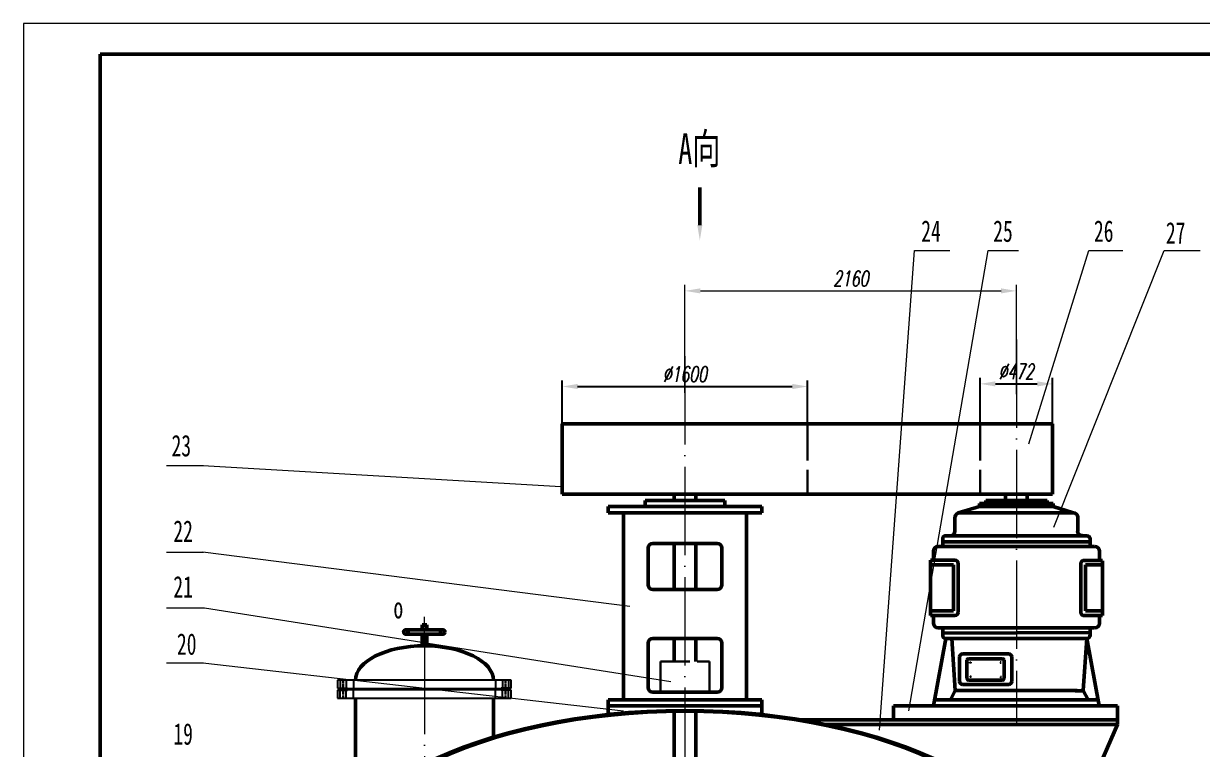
# Model space of a CAD drawing. Header units: millimetres. Extents: x 0 to 16820, y 0 to 23780.
# Drawn here: x 0 to 7684, y 19048 to 23780 of the extents above; entities that cross this region are included whole.
import ezdxf

# ---------------------------------------------------------------- set-up
doc = ezdxf.new("R2010")
doc.units = ezdxf.units.MM
doc.header["$LTSCALE"] = 4
for name, pattern in [('ACAD_ISO02W100', [15, 12, -3]), ('ACAD_ISO04W100', [30, 24, -3, 0, -3]), ('CENTER', [2, 1.25, -0.25, 0.25, -0.25])]:
    doc.linetypes.add(name, pattern=pattern)
for name, color, linetype, lineweight in [('3', 4, 'CENTER', 30), ('尺寸线', 2, 'Continuous', 15), ('点划线', 1, 'ACAD_ISO04W100', 15), ('粗实线', 3, 'Continuous', 50), ('细实线', 5, 'Continuous', 15), ('虚线', 4, 'ACAD_ISO02W100', 30)]:
    doc.layers.add(name, color=color, linetype=linetype, lineweight=lineweight)
doc.styles.add('DIM', font='italic.shx', dxfattribs={"width": 0.67})
doc.styles.add('汉字', font='SIMFANG.TTF', dxfattribs={"width": 0.67, "height": 100})
doc.dimstyles.new('机械', dxfattribs={"dimscale": 20, "dimtxt": 5, "dimasz": 5, "dimexe": 2, "dimexo": 0, "dimgap": 1.5, "dimtad": 1, "dimdec": 1, "dimdsep": 46, "dimtxsty": 'DIM', "dimcen": 2.5, "dimadec": 0, "dimazin": 0, "dimtfac": 1, "dimtdec": 1, "dimtmove": 0, "dimatfit": 3, "dimfxl": 0, "dimarcsym": 0})

# ---------------------------------------------------------------- blocks, each defined once
blk = doc.blocks.new('*D0')
at = {"layer": 'Defpoints', "color": 0, "ltscale": 4}
for p in [(5111.1, 21414.1), (3511.5, 21171.4), (5111.1, 21171.4)]:
    blk.add_point(p, dxfattribs=at)
at = {"layer": '尺寸线', "color": 0, "lineweight": -2, "ltscale": 4}
for p, q in [((3511.5, 21171.4), (3511.5, 21454.1)), ((5111.1, 21171.4), (5111.1, 21454.1)), ((3611.5, 21414.1), (5011.1, 21414.1))]:
    blk.add_line(p, q, dxfattribs=at)
at = {"layer": '尺寸线', "color": 0, "ltscale": 4}
for points in [[(3611.5, 21430.8), (3611.5, 21397.4), (3511.5, 21414.1)], [(5011.1, 21430.8), (5011.1, 21397.4), (5111.1, 21414.1)]]:
    blk.add_solid(points, dxfattribs=at)
at = {"layer": '尺寸线', "color": 0, "ltscale": 4, "insert": (4311.3, 21494.1), "char_height": 100, "attachment_point": 5, "style": 'DIM'}
blk.add_mtext('%%c1600', dxfattribs=at)
blk = doc.blocks.new('*D1')
at = {"layer": 'Defpoints', "color": 0, "ltscale": 4}
for p in [(6707.5, 21431.1), (6235.5, 21171.4), (6707.5, 21171.4)]:
    blk.add_point(p, dxfattribs=at)
at = {"layer": '尺寸线', "color": 0, "lineweight": -2, "ltscale": 4}
for p, q in [((6235.5, 21171.4), (6235.5, 21471.1)), ((6707.5, 21171.4), (6707.5, 21471.1)), ((6335.5, 21431.1), (6607.5, 21431.1))]:
    blk.add_line(p, q, dxfattribs=at)
at = {"layer": '尺寸线', "color": 0, "ltscale": 4}
for points in [[(6335.5, 21447.8), (6335.5, 21414.4), (6235.5, 21431.1)], [(6607.5, 21447.8), (6607.5, 21414.4), (6707.5, 21431.1)]]:
    blk.add_solid(points, dxfattribs=at)
at = {"layer": '尺寸线', "color": 0, "ltscale": 4, "insert": (6471.5, 21511.1), "char_height": 100, "attachment_point": 5, "style": 'DIM'}
blk.add_mtext('%%c472', dxfattribs=at)

msp = doc.modelspace()

# ---------------------------------------------------------------- linework, layer by layer
at = {"color": 7}
for p, q in [((3179.1, 19498.69), (2046.6, 19498.69)), ((2046.6, 19498.69), (2046.6, 19447.69)), ((3179.1, 19498.69), (2046.6, 19498.69)), ((2046.6, 19498.69), (2046.6, 19447.69)), ((2046.6, 19447.69), (2112.6, 19447.69)), ((2046.6, 19447.69), (2112.6, 19447.69)), ((2064.6, 19498.69), (2064.6, 19447.69)), ((2064.6, 19498.69), (2064.6, 19447.69)), ((2103.6, 19498.69), (2103.6, 19447.69)), ((2103.6, 19498.69), (2103.6, 19447.69)), ((2112.6, 19447.69), (2112.6, 19444.69)), ((2112.6, 19447.69), (2112.6, 19444.69)), ((2112.6, 19444.69), (3113.1, 19444.69)), ((2112.6, 19444.69), (3113.1, 19444.69)), ((2150.47, 19498.69), (2150.47, 19444.69)), ((2150.47, 19498.69), (2150.47, 19444.69)), ((3075.22, 19498.69), (3075.22, 19444.69)), ((3075.22, 19498.69), (3075.22, 19444.69)), ((3179.1, 19447.69), (3113.1, 19447.69)), ((3113.1, 19447.69), (3113.1, 19444.69)), ((3179.1, 19447.69), (3113.1, 19447.69)), ((3113.1, 19447.69), (3113.1, 19444.69)), ((3122.1, 19498.69), (3122.1, 19447.69)), ((3122.1, 19498.69), (3122.1, 19447.69)), ((3161.1, 19498.69), (3161.1, 19447.69)), ((3161.1, 19498.69), (3161.1, 19447.69)), ((3179.1, 19447.69), (3179.1, 19498.69)), ((3179.1, 19447.69), (3179.1, 19498.69)), ((2046.6, 19433.74), (2046.6, 19382.74)), ((2046.6, 19433.74), (2112.6, 19433.74)), ((2046.6, 19433.74), (2046.6, 19382.74)), ((2046.6, 19433.74), (2112.6, 19433.74)), ((2046.6, 19382.74), (3179.1, 19382.74)), ((2046.6, 19382.74), (3179.1, 19382.74)), ((2064.6, 19382.74), (2064.6, 19433.74)), ((2064.6, 19382.74), (2064.6, 19433.74)), ((2103.6, 19382.74), (2103.6, 19433.74)), ((2103.6, 19382.74), (2103.6, 19433.74)), ((3113.1, 19436.74), (2112.6, 19436.74)), ((2112.6, 19433.74), (2112.6, 19436.74)), ((3113.1, 19436.74), (2112.6, 19436.74)), ((2112.6, 19433.74), (2112.6, 19436.74)), ((2150.47, 19382.74), (2150.47, 19436.74)), ((2150.47, 19382.74), (2150.47, 19436.74)), ((3075.22, 19382.74), (3075.22, 19436.74)), ((3075.22, 19382.74), (3075.22, 19436.74)), ((3113.1, 19433.74), (3113.1, 19436.74)), ((3113.1, 19433.74), (3113.1, 19436.74)), ((3179.1, 19433.74), (3113.1, 19433.74)), ((3179.1, 19433.74), (3113.1, 19433.74)), ((3122.1, 19382.74), (3122.1, 19433.74)), ((3122.1, 19382.74), (3122.1, 19433.74)), ((3161.1, 19382.74), (3161.1, 19433.74)), ((3161.1, 19382.74), (3161.1, 19433.74)), ((3179.1, 19382.74), (3179.1, 19433.74)), ((3179.1, 19382.74), (3179.1, 19433.74))]:
    msp.add_line(p, q, dxfattribs=at)
at = {"layer": '3', "color": 3}
for p, q in [((2084.1, 19506.19), (2084.1, 19437.19)), ((2084.1, 19506.19), (2084.1, 19437.19)), ((2084.1, 19375.24), (2084.1, 19444.24)), ((2084.1, 19375.24), (2084.1, 19444.24)), ((3141.6, 19506.19), (3141.6, 19437.19)), ((3141.6, 19506.19), (3141.6, 19437.19)), ((3141.6, 19375.24), (3141.6, 19444.24)), ((3141.6, 19375.24), (3141.6, 19444.24))]:
    msp.add_line(p, q, dxfattribs=at)
at = {"layer": '尺寸线', "ltscale": 4}
for p, q in [((5580.33, 19174.27), (5807.44, 22299.71)), ((5580.33, 19174.27), (5807.44, 22299.71)), ((5769.59, 19300.3), (6286.91, 22299.71)), ((5769.59, 19300.3), (6286.91, 22299.71)), ((5807.44, 22299.71), (6038.98, 22299.71)), ((5807.44, 22299.71), (6038.98, 22299.71)), ((6286.91, 22299.71), (6484.67, 22299.71)), ((6286.91, 22299.71), (6484.67, 22299.71)), ((6551.87, 21039.45), (6943.02, 22299.71)), ((6551.87, 21039.45), (6943.02, 22299.71)), ((6715.9, 20497.54), (7435.1, 22299.71)), ((6715.9, 20497.54), (7435.1, 22299.71)), ((6943.02, 22299.71), (7164.92, 22299.71)), ((6943.02, 22299.71), (7164.92, 22299.71)), ((7435.1, 22299.71), (7669.25, 22299.71)), ((7435.1, 22299.71), (7669.25, 22299.71)), ((1172.05, 20896.31), (932.51, 20896.31)), ((1172.05, 20896.31), (932.51, 20896.31)), ((3501.41, 20760.25), (1169.57, 20896.45)), ((3501.41, 20760.25), (1169.57, 20896.45)), ((1172.05, 20332.82), (932.51, 20332.82)), ((1172.05, 20332.82), (932.51, 20332.82)), ((3951.42, 19979.01), (1169.57, 20333.14)), ((3951.42, 19979.01), (1169.57, 20333.14)), ((1179.24, 19968.23), (932.51, 19968.23)), ((1179.24, 19968.23), (932.51, 19968.23)), ((4220.06, 19489.33), (1179.24, 19968.23)), ((4220.06, 19489.33), (1179.24, 19968.23)), ((1172.05, 19610.98), (932.51, 19610.98)), ((1172.05, 19610.98), (932.51, 19610.98)), ((3910.51, 19297.99), (1169.57, 19611.26)), ((3910.51, 19297.99), (1169.57, 19611.26))]:
    msp.add_line(p, q, dxfattribs=at)
at = {"layer": '尺寸线'}
for p, q in [((4311.54, 21373.39), (4311.54, 22077.2)), ((4311.54, 21373.39), (4311.54, 22077.2)), ((6471.54, 21364.68), (6471.54, 22077.2)), ((6471.54, 21364.68), (6471.54, 22077.2)), ((4411.54, 22037.2), (6371.54, 22037.2)), ((4411.54, 22037.2), (6371.54, 22037.2))]:
    msp.add_line(p, q, dxfattribs=at)
for points in [[(4411.54, 22053.87), (4411.54, 22020.54), (4311.54, 22037.2)], [(4411.54, 22053.87), (4411.54, 22020.54), (4311.54, 22037.2)], [(6371.54, 22053.87), (6371.54, 22020.54), (6471.54, 22037.2)], [(6371.54, 22053.87), (6371.54, 22020.54), (6471.54, 22037.2)]]:
    msp.add_solid(points, dxfattribs=at)
at = {"layer": '点划线', "ltscale": 6}
for p, q in [((6471.54, 21720.94), (6471.54, 19211.38)), ((6471.54, 21720.94), (6471.54, 19211.38)), ((4311.54, 21611.2), (4311.54, 3006.1)), ((2612.85, 19723.69), (2612.85, 18498.45)), ((6161.63, 19614.57), (6181.99, 19614.57)), ((6170.16, 19621.14), (6170.16, 19607.43)), ((6364.41, 19613.77), (6373.59, 19613.77)), ((6369.27, 19622.86), (6369.27, 19605.71)), ((6369.27, 19622.86), (6369.27, 19605.71)), ((6166.02, 19522.86), (6179.59, 19522.86)), ((6171.88, 19530.28), (6171.88, 19514.85)), ((6171.88, 19530.28), (6171.88, 19514.85)), ((6364.01, 19520.07), (6375.18, 19520.07)), ((6370.98, 19526.85), (6370.98, 19511.42)), ((6370.98, 19526.85), (6370.98, 19511.42))]:
    msp.add_line(p, q, dxfattribs=at)
at = {"layer": '点划线'}
msp.add_line((2612.85, 19723.69), (2612.85, 19912.5), dxfattribs=at)
at = {"layer": '粗实线'}
for p, q in [((16620, 23580), (500, 23580)), ((500, 23580), (500, 200)), ((16620, 23580), (500, 23580)), ((500, 23580), (500, 200)), ((2492.55, 19828.35), (2734.5, 19828.35)), ((2597.85, 19860.47), (2627.85, 19860.47)), ((2597.85, 19830.47), (2597.85, 19860.47)), ((2627.85, 19860.47), (2627.85, 19830.47)), ((2492.85, 19798.35), (2730.5, 19798.35)), ((2597.85, 19723.69), (2597.85, 19800.47)), ((2627.85, 19725.47), (2627.85, 19800.47))]:
    msp.add_line(p, q, dxfattribs=at)
at = {"layer": '粗实线', "ltscale": 5}
for p, q in [((4408.21, 22466.52), (4408.21, 22710.53)), ((6707.54, 21171.38), (3511.54, 21171.38)), ((6707.54, 21171.38), (3511.54, 21171.38)), ((3511.54, 21171.38), (3511.54, 20711.38)), ((6707.54, 20711.38), (6707.54, 21171.38)), ((6707.54, 20711.38), (6707.54, 21171.38)), ((3511.54, 20711.38), (6707.54, 20711.38)), ((3511.54, 20711.38), (6707.54, 20711.38)), ((4571.54, 20671.38), (4051.54, 20671.38)), ((4051.54, 20671.38), (4051.54, 20631.38)), ((4571.54, 20671.38), (4051.54, 20671.38)), ((4051.54, 20671.38), (4051.54, 20631.38)), ((4571.54, 20631.38), (4571.54, 20671.38)), ((4571.54, 20631.38), (4571.54, 20671.38)), ((6671.54, 20671.38), (6271.54, 20671.38)), ((6271.54, 20671.38), (6271.54, 20651.38)), ((6671.54, 20671.38), (6271.54, 20671.38)), ((6271.54, 20671.38), (6271.54, 20651.38)), ((6401.54, 20671.38), (6401.54, 20711.38)), ((6401.54, 20711.38), (6541.54, 20711.38)), ((6401.54, 20671.38), (6401.54, 20711.38)), ((6401.54, 20711.38), (6541.54, 20711.38)), ((6541.54, 20671.38), (6541.54, 20711.38)), ((6541.54, 20671.38), (6541.54, 20711.38)), ((6671.54, 20651.38), (6671.54, 20671.38)), ((6671.54, 20651.38), (6671.54, 20671.38)), ((4811.54, 20631.38), (3811.54, 20631.38)), ((3811.54, 20631.38), (3811.54, 20591.38)), ((4811.54, 20631.38), (3811.54, 20631.38)), ((3811.54, 20631.38), (3811.54, 20591.38)), ((4051.54, 20631.38), (4571.54, 20631.38)), ((4051.54, 20631.38), (4571.54, 20631.38)), ((4811.54, 20591.38), (4811.54, 20631.38)), ((4811.54, 20591.38), (4811.54, 20631.38)), ((6231.54, 20631.38), (6092.98, 20590.13)), ((6231.54, 20631.38), (6092.98, 20590.13)), ((6231.54, 20631.38), (6231.54, 20651.38)), ((6231.54, 20651.38), (6711.54, 20651.38)), ((6231.54, 20631.38), (6231.54, 20651.38)), ((6231.54, 20651.38), (6711.54, 20651.38)), ((6231.54, 20631.38), (6711.54, 20631.38)), ((6231.54, 20631.38), (6711.54, 20631.38)), ((6711.54, 20651.38), (6711.54, 20631.38)), ((6711.54, 20651.38), (6711.54, 20631.38)), ((6711.54, 20631.38), (6841.54, 20591.38)), ((6711.54, 20631.38), (6841.54, 20591.38)), ((3811.54, 20591.38), (4811.54, 20591.38)), ((3811.54, 20591.38), (4811.54, 20591.38)), ((3911.54, 20591.38), (3911.54, 19371.38)), ((3911.54, 20591.38), (3911.54, 19371.38)), ((4711.54, 20591.38), (4711.54, 19371.38)), ((4711.54, 20591.38), (4711.54, 19371.38)), ((6071.54, 20471.38), (6071.54, 20561.38)), ((6071.54, 20471.38), (6071.54, 20561.38)), ((6101.54, 20591.38), (6841.54, 20591.38)), ((6101.54, 20591.38), (6841.54, 20591.38)), ((6871.54, 20561.38), (6871.54, 20471.38)), ((6871.54, 20561.38), (6871.54, 20471.38)), ((6011.54, 20441.38), (6041.54, 20441.38)), ((6011.54, 20441.38), (6041.54, 20441.38)), ((6041.54, 20441.38), (6901.54, 20441.38)), ((6041.54, 20441.38), (6901.54, 20441.38)), ((6902.11, 20440.79), (6932.11, 20440.79)), ((6902.11, 20440.79), (6932.11, 20440.79)), ((4521.54, 20391.38), (4101.54, 20391.38)), ((4521.54, 20391.38), (4101.54, 20391.38)), ((4241.54, 20391.38), (4241.54, 20091.38)), ((4241.54, 20391.38), (4241.54, 20091.38)), ((4381.54, 20391.38), (4381.54, 20091.38)), ((4381.54, 20391.38), (4381.54, 20091.38)), ((5961.54, 20371.38), (6981.54, 20371.38)), ((5961.54, 20371.38), (6981.54, 20371.38)), ((5991.54, 20371.38), (5991.54, 20421.38)), ((5991.54, 20371.38), (5991.54, 20421.38)), ((5991.54, 20401.38), (6951.54, 20401.38)), ((5991.54, 20401.38), (6951.54, 20401.38)), ((6952.11, 20420.79), (6952.11, 20370.79)), ((6952.11, 20420.79), (6952.11, 20370.79)), ((4071.54, 20361.38), (4071.54, 20121.38)), ((4071.54, 20361.38), (4071.54, 20121.38)), ((4551.54, 20121.38), (4551.54, 20361.38)), ((4551.54, 20121.38), (4551.54, 20361.38)), ((5931.54, 20281.38), (5931.54, 20341.38)), ((5931.54, 20281.38), (5931.54, 20341.38)), ((7012.92, 20340.52), (7012.92, 20280.52)), ((7012.92, 20340.52), (7012.92, 20280.52)), ((5911.54, 20281.38), (5911.54, 19921.38)), ((5911.54, 20281.38), (6071.54, 20281.38)), ((5911.54, 20281.38), (5911.54, 19921.38)), ((5911.54, 20281.38), (6071.54, 20281.38)), ((5911.54, 20251.38), (6061.54, 20251.38)), ((5911.54, 20251.38), (6061.54, 20251.38)), ((6061.54, 20251.38), (6061.54, 19951.38)), ((6061.54, 20251.38), (6061.54, 19951.38)), ((6091.54, 20261.38), (6091.54, 19941.38)), ((6091.54, 20261.38), (6091.54, 19941.38)), ((6892.92, 20260.52), (6892.92, 19940.52)), ((6892.92, 20260.52), (6892.92, 19940.52)), ((6912.92, 20280.52), (7032.92, 20280.52)), ((6912.92, 20280.52), (7032.92, 20280.52)), ((6922.92, 20250.52), (7032.92, 20250.52)), ((6922.92, 20250.52), (6922.92, 19950.52)), ((6922.92, 20250.52), (7032.92, 20250.52)), ((6922.92, 20250.52), (6922.92, 19950.52)), ((7032.92, 19920.52), (7032.92, 20278.48)), ((7032.92, 19920.52), (7032.92, 20278.48)), ((4101.54, 20091.38), (4521.54, 20091.38)), ((4101.54, 20091.38), (4521.54, 20091.38)), ((6061.54, 19951.38), (5911.54, 19951.38)), ((6061.54, 19951.38), (5911.54, 19951.38)), ((6071.54, 19921.38), (5911.54, 19921.38)), ((6071.54, 19921.38), (5911.54, 19921.38)), ((5931.54, 19871.38), (5931.54, 19921.38)), ((5931.54, 19871.38), (5931.54, 19921.38)), ((6912.92, 19920.52), (7032.92, 19920.52)), ((6912.92, 19920.52), (7032.92, 19920.52)), ((6922.92, 19950.52), (7032.92, 19950.52)), ((6922.92, 19950.52), (7032.92, 19950.52)), ((7012.92, 19920.52), (7012.92, 19870.52)), ((7012.92, 19920.52), (7012.92, 19870.52)), ((5961.54, 19841.38), (6981.54, 19841.38)), ((5961.54, 19841.38), (6981.54, 19841.38)), ((5991.54, 19791.38), (5991.54, 19841.38)), ((5991.54, 19791.38), (5991.54, 19841.38)), ((6952.36, 19835.2), (6952.36, 19785.2)), ((6952.36, 19835.2), (6952.36, 19785.2)), ((4521.54, 19771.38), (4101.54, 19771.38)), ((4521.54, 19771.38), (4101.54, 19771.38)), ((4241.54, 19771.38), (4241.54, 19621.38)), ((4241.54, 19771.38), (4241.54, 19621.38)), ((4381.54, 19771.38), (4381.54, 19621.38)), ((4381.54, 19771.38), (4381.54, 19621.38)), ((6011.54, 19771.38), (5931.54, 19331.38)), ((6011.54, 19771.38), (5931.54, 19331.38)), ((5991.54, 19806.38), (6951.54, 19811.38)), ((5991.54, 19806.38), (6951.54, 19811.38)), ((6011.54, 19771.38), (6931.54, 19771.38)), ((6011.54, 19771.38), (6931.54, 19771.38)), ((6051.54, 19771.38), (6072.61, 19431.38)), ((6051.54, 19771.38), (6072.61, 19431.38)), ((6930.97, 19771.83), (6906.54, 19431.83)), ((6930.97, 19771.83), (6906.54, 19431.83)), ((6931.3, 19772.14), (7011.3, 19332.14)), ((6931.3, 19772.14), (7011.3, 19332.14)), ((4071.54, 19741.38), (4071.54, 19451.38)), ((4071.54, 19741.38), (4071.54, 19451.38)), ((4551.54, 19451.38), (4551.54, 19741.38)), ((4551.54, 19451.38), (4551.54, 19741.38)), ((6101.54, 19491.38), (6101.54, 19651.38)), ((6101.54, 19491.38), (6101.54, 19651.38)), ((6421.54, 19671.38), (6121.54, 19671.38)), ((6421.54, 19671.38), (6121.54, 19671.38)), ((6149.56, 19629.71), (6149.56, 19509.71)), ((6149.56, 19626.29), (6149.56, 19513.14)), ((6391.58, 19629.71), (6391.58, 19509.71)), ((6391.58, 19622.86), (6391.58, 19509.71)), ((6441.54, 19651.38), (6441.54, 19491.38)), ((6441.54, 19651.38), (6441.54, 19491.38)), ((6421.54, 19471.38), (6121.54, 19471.38)), ((6421.54, 19471.38), (6121.54, 19471.38)), ((3811.54, 19331.38), (3811.54, 19371.38)), ((3811.54, 19371.38), (4811.54, 19371.38)), ((3811.54, 19331.38), (3811.54, 19371.38)), ((3811.54, 19371.38), (4811.54, 19371.38)), ((4101.54, 19421.38), (4521.54, 19421.38)), ((4101.54, 19421.38), (4521.54, 19421.38)), ((4811.54, 19371.38), (4811.54, 19331.38)), ((4811.54, 19371.38), (4811.54, 19331.38)), ((5938.81, 19371.38), (7004.27, 19371.38)), ((5938.81, 19371.38), (7004.27, 19371.38)), ((6072.61, 19431.38), (6041.54, 19371.38)), ((6072.61, 19431.38), (6041.54, 19371.38)), ((6072.61, 19431.38), (6867.11, 19431.38)), ((6072.61, 19431.38), (6867.11, 19431.38)), ((6855.79, 19429.66), (6908.74, 19429.66)), ((6855.79, 19429.66), (6908.74, 19429.66)), ((6906.54, 19431.83), (6940.12, 19371.83)), ((6906.54, 19431.83), (6940.12, 19371.83)), ((3811.54, 19275.57), (3811.54, 19331.38)), ((3811.54, 19331.38), (4811.54, 19331.38)), ((3811.54, 19275.57), (3811.54, 19331.38)), ((3811.54, 19331.38), (4811.54, 19331.38)), ((4811.54, 19331.38), (4811.54, 19275.29)), ((4811.54, 19331.38), (4811.54, 19275.29)), ((7131.54, 19331.38), (5671.54, 19331.38)), ((5671.54, 19331.38), (5671.54, 19241.38)), ((7131.54, 19331.38), (5671.54, 19331.38)), ((5671.54, 19331.38), (5671.54, 19241.38)), ((7131.54, 19241.38), (7131.54, 19331.38)), ((7131.54, 19241.38), (7131.54, 19331.38)), ((5671.54, 19241.38), (5063.11, 19241.38)), ((5671.54, 19241.38), (5063.11, 19241.38)), ((7131.54, 19211.38), (5225.81, 19211.38)), ((7131.54, 19211.38), (5225.81, 19211.38)), ((5671.54, 19241.38), (7131.54, 19241.38)), ((5671.54, 19241.38), (7131.54, 19241.38)), ((7131.54, 19211.38), (6709.46, 18246.52)), ((7131.54, 19211.38), (6709.46, 18246.52))]:
    msp.add_line(p, q, dxfattribs=at)
at = {"layer": '粗实线', "ltscale": 4}
for p, q in [((4241.54, 20711.38), (4241.54, 20671.38)), ((4241.54, 20711.38), (4241.54, 20671.38)), ((4381.54, 20711.38), (4381.54, 20671.38)), ((4381.54, 20711.38), (4381.54, 20671.38)), ((6159.56, 19639.71), (6381.58, 19639.71)), ((6159.56, 19499.71), (6381.58, 19499.71)), ((2162.85, 19382.74), (2162.85, 18644.14)), ((2162.85, 19382.74), (2162.85, 18680.28)), ((3062.85, 19382.74), (3062.85, 19127.78)), ((3062.85, 19382.74), (3062.85, 19224.28)), ((4241.54, 19296.01), (4241.54, 18416.52)), ((4241.54, 19296.01), (4241.54, 18416.52)), ((4381.54, 19296.01), (4381.54, 18416.52)), ((4381.54, 19296.01), (4381.54, 18416.52)), ((7131.54, 19241.38), (7131.54, 19211.38)), ((7131.54, 19241.38), (7131.54, 19211.38)), ((7131.54, 19211.38), (7131.54, 19211.38)), ((7131.54, 19211.38), (7131.54, 19211.38))]:
    msp.add_line(p, q, dxfattribs=at)
for centre in [(2492.55, 19813.35), (2732.5, 19813.35)]:
    msp.add_circle(centre, 15, dxfattribs=at)
at = {"layer": '粗实线', "ltscale": 5}
for centre, radius, start, end in [((6101.54, 20561.38), 30, 90, 180), ((6101.54, 20561.38), 30, 90, 180), ((6841.54, 20561.38), 30, 0, 90), ((6841.54, 20561.38), 30, 0, 90), ((6011.54, 20421.38), 20, 90, 180), ((6011.54, 20421.38), 20, 90, 180), ((6041.54, 20471.38), 30, 270, 0), ((6041.54, 20471.38), 30, 270, 0), ((6900.2, 20471.65), 30, 180, 270), ((6900.2, 20471.65), 30, 180, 270), ((6932.11, 20420.79), 20, 0, 90), ((6932.11, 20420.79), 20, 0, 90), ((4101.54, 20361.38), 30, 90, 180), ((4101.54, 20361.38), 30, 90, 180), ((4521.54, 20361.38), 30, 0, 90), ((4521.54, 20361.38), 30, 0, 90), ((5961.54, 20341.38), 30, 90, 180), ((5961.54, 20341.38), 30, 90, 180), ((6982.92, 20340.52), 30, 0, 90), ((6982.92, 20340.52), 30, 0, 90), ((6071.54, 20261.38), 20, 0, 90), ((6071.54, 20261.38), 20, 0, 90), ((6912.92, 20260.52), 20, 90, 180), ((6912.92, 20260.52), 20, 90, 180), ((4101.54, 20121.38), 30, 180, 270), ((4101.54, 20121.38), 30, 180, 270), ((4521.54, 20121.38), 30, 270, 0), ((4521.54, 20121.38), 30, 270, 0), ((6071.54, 19941.38), 20, 270, 0), ((6071.54, 19941.38), 20, 270, 0), ((6912.92, 19940.52), 20, 180, 270), ((6912.92, 19940.52), 20, 180, 270), ((5961.54, 19871.38), 30, 180, 270), ((5961.54, 19871.38), 30, 180, 270), ((6982.92, 19870.52), 30, 270, 0), ((6982.92, 19870.52), 30, 270, 0), ((4101.54, 19741.38), 30, 90, 180), ((4101.54, 19741.38), 30, 90, 180), ((4521.54, 19741.38), 30, 0, 90), ((4521.54, 19741.38), 30, 0, 90), ((6011.54, 19791.38), 20, 180, 270), ((6011.54, 19791.38), 20, 180, 270), ((6931.3, 19792.14), 20, 270, 0), ((6931.3, 19792.14), 20, 270, 0), ((6121.54, 19651.38), 20, 90, 180), ((6121.54, 19651.38), 20, 90, 180), ((6381.58, 19629.71), 10, 0, 90), ((6421.54, 19651.38), 20, 0, 90), ((6421.54, 19651.38), 20, 0, 90), ((4101.54, 19451.38), 30, 180, 270), ((4101.54, 19451.38), 30, 180, 270), ((4521.54, 19451.38), 30, 270, 0), ((4521.54, 19451.38), 30, 270, 0), ((6121.54, 19491.38), 20, 180, 270), ((6121.54, 19491.38), 20, 180, 270), ((6421.54, 19491.38), 20, 270, 0), ((6421.54, 19491.38), 20, 270, 0)]:
    msp.add_arc(centre, radius, start, end, dxfattribs=at)
at = {"layer": '粗实线', "ltscale": 4}
for centre, start, end in [((6159.56, 19629.71), 90, 180), ((6159.56, 19509.71), 180, 270), ((6381.58, 19509.71), 270, 0)]:
    msp.add_arc(centre, 10, start, end, dxfattribs=at)
msp.add_ellipse((2612.85, 19498.69), major_axis=(-450, 0), ratio=0.5, start_param=3.1415927, end_param=6.2831853, dxfattribs=at)
msp.add_ellipse((2612.85, 19498.69), major_axis=(-450, 0), ratio=0.5, start_param=3.1415927, end_param=6.2831853, dxfattribs=at)
at = {"layer": '粗实线', "ltscale": 6}
for centre, major_axis, start_param in [((4311.54, 18095.63), (-2412, 0.89), 3.1428525), ((4311.54, 18095.63), (-2412, 0.89), 3.1428525), ((4311.54, 18096.52), (-2400, 0), 3.1415927), ((4311.54, 18096.52), (-2400, 0), 3.1415927)]:
    msp.add_ellipse(centre, major_axis=major_axis, ratio=0.5, start_param=start_param, end_param=6.2831853, dxfattribs=at)
at = {"layer": '粗实线', "ltscale": 5}
msp.add_solid([(4424.87, 22466.52), (4408.21, 22366.52), (4391.54, 22466.52)], dxfattribs=at)
at = {"layer": '细实线'}
for p, q in [((0, 23780), (0, 0)), ((16820, 23780), (0, 23780)), ((0, 23780), (0, 0)), ((16820, 23780), (0, 23780))]:
    msp.add_line(p, q, dxfattribs=at)
at = {"layer": '虚线', "ltscale": 5}
for p, q in [((5111.07, 21171.38), (5111.07, 20711.38)), ((6235.54, 21171.38), (6235.54, 20711.38)), ((6235.54, 21171.38), (6235.54, 20711.38))]:
    msp.add_line(p, q, dxfattribs=at)
at = {"layer": '虚线', "ltscale": 4}
for p, q in [((4151.54, 19621.38), (4471.54, 19621.38)), ((4151.54, 19621.38), (4151.54, 19421.38)), ((4151.54, 19621.38), (4471.54, 19621.38)), ((4151.54, 19621.38), (4151.54, 19421.38)), ((4471.54, 19621.38), (4471.54, 19421.38)), ((4471.54, 19621.38), (4471.54, 19421.38))]:
    msp.add_line(p, q, dxfattribs=at)

# ---------------------------------------------------------------- texts
at = {"style": '汉字', "width": 0.67}
for s, height, p in [('A向', 200, (4268.03, 22864.81)), ('o', 140, (2411.05, 19901.98))]:
    msp.add_text(s, height=height, dxfattribs=at).set_placement(p)
at = {"ltscale": 4, "style": '汉字', "width": 0.67}
for s, p in [('24', (5851.32, 22357.18)), ('24', (5851.32, 22357.18)), ('25', (6320.47, 22357.18)), ('25', (6320.47, 22357.18)), ('26', (6977.27, 22357.18)), ('26', (6977.27, 22357.18)), ('27', (7446.41, 22345.46)), ('27', (7446.41, 22345.46)), ('23', (964.44, 20958.59)), ('23', (964.44, 20958.59)), ('22', (976.17, 20401.26)), ('22', (976.17, 20401.26)), ('21', (976.17, 20038.1)), ('21', (976.17, 20038.1)), ('20', (999.63, 19664.89)), ('20', (999.63, 19664.89)), ('19', (976.17, 19079.15)), ('19', (976.17, 19079.15))]:
    msp.add_text(s, height=140, dxfattribs=at).set_placement(p)
at = {"layer": '尺寸线', "ltscale": 4, "style": 'DIM', "width": 0.67}
msp.add_text('2160', height=100, dxfattribs=at).set_placement((5278.28, 22067.2))

# ---------------------------------------------------------------- dimensions: what is measured, and where the dimension line sits
at = {"layer": '尺寸线', "ltscale": 4}
for base, p1, p2, text, picture, middle in [((5111.07, 21414.11), (3511.54, 21171.38), (5111.07, 21171.38), '%%c1600', '*D0', (4311.31, 21494.11)), ((6707.54, 21431.08), (6235.54, 21171.38), (6707.54, 21171.38), '%%c<>', '*D1', (6471.54, 21511.08))]:
    dim = msp.add_linear_dim(base=base, p1=p1, p2=p2, text=text, dimstyle='机械', dxfattribs=at)
    dim.commit()
    dim.dimension.update_dxf_attribs({"geometry": picture, "text_midpoint": middle})

doc.saveas('drawing.dxf')
